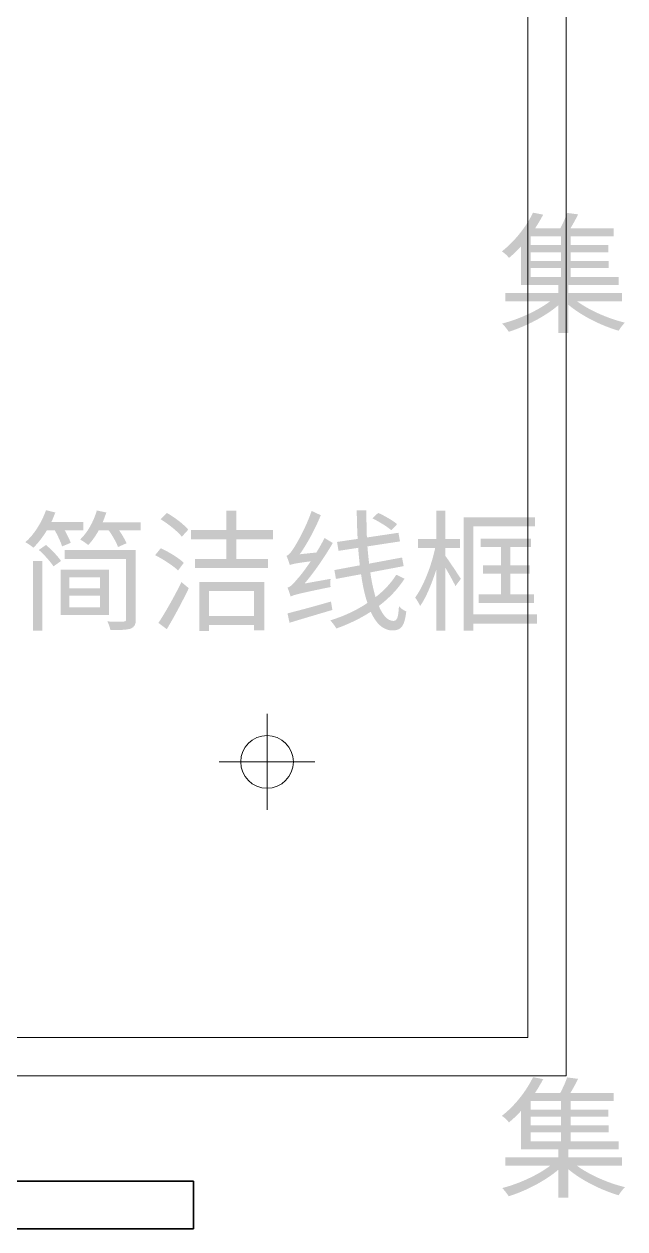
# Model space of a CAD drawing. Header units: millimetres. Extents: x -4600 to 229000, y -4300 to 19460.
# Drawn here: x 165863 to 167117, y 7830 to 10344 of the extents above; entities that cross this region are included whole.
import ezdxf

# ---------------------------------------------------------------- set-up
doc = ezdxf.new("R2010")
doc.units = ezdxf.units.MM
doc.header["$LTSCALE"] = 100
for name, color, linetype, lineweight in [('A-EX-WALL', 7, 'Continuous', 35), ('A-TEXT', 7, 'Continuous', 18), ('R2-CEILING', 4, 'Continuous', 18), ('R2-LIGHT', 2, 'Continuous', 18)]:
    doc.layers.add(name, color=color, linetype=linetype, lineweight=lineweight)

# ---------------------------------------------------------------- blocks, each defined once
blk = doc.blocks.new('SOURCE_PROPOSED')
at = {"layer": 'A-EX-WALL'}
for p, q in [((6216.1, 6129.4), (3836.4, 6129.4)), ((6216.1, 6030), (6216.1, 6129.4)), ((3836.4, 6030), (6216.1, 6030))]:
    blk.add_line(p, q, dxfattribs=at)
blk = doc.blocks.new('R2_CEILING')
at = {"layer": 'A-TEXT'}
h = blk.add_hatch(color=256, dxfattribs=at)
edge = h.paths.add_edge_path()
edge.add_spline(control_points=[(6924.8, 8150.4), (6912.8, 8125.3), (6890.4, 8093.7), (6859.9, 8069.7)], knot_values=[0, 0, 0, 0, 1, 1, 1, 1], degree=3, periodic=0)
edge.add_spline(control_points=[(6859.9, 8069.7), (6864.5, 8066.7), (6871.3, 8060.7), (6874.6, 8056)], knot_values=[0, 0, 0, 0, 1, 1, 1, 1], degree=3, periodic=0)
edge.add_spline(control_points=[(6874.6, 8056), (6883.9, 8063.7), (6892.4, 8071.9), (6900, 8080.3)], knot_values=[0, 0, 0, 0, 1, 1, 1, 1], degree=3, periodic=0)
edge.add_line((6900, 8080.3), (6900, 7999.8))
edge.add_line((6900, 7999.8), (6978, 7999.8))
edge.add_line((6978, 7999.8), (6978, 7982.9))
edge.add_line((6978, 7982.9), (6867.3, 7982.9))
edge.add_line((6867.3, 7982.9), (6867.3, 7965.7))
edge.add_line((6867.3, 7965.7), (6960.8, 7965.7))
edge.add_spline(control_points=[(6960.8, 7965.7), (6934.6, 7945.8), (6894.8, 7927.8), (6860.4, 7919.1)], knot_values=[0, 0, 0, 0, 1, 1, 1, 1], degree=3, periodic=0)
edge.add_spline(control_points=[(6860.4, 7919.1), (6865.1, 7914.7), (6870.8, 7907.1), (6874.1, 7901.9)], knot_values=[0, 0, 0, 0, 1, 1, 1, 1], degree=3, periodic=0)
edge.add_spline(control_points=[(6874.1, 7901.9), (6909, 7912.8), (6949.9, 7933.5), (6978, 7957.5)], knot_values=[0, 0, 0, 0, 1, 1, 1, 1], degree=3, periodic=0)
edge.add_line((6978, 7957.5), (6978, 7899.1))
edge.add_line((6978, 7899.1), (6998.5, 7899.1))
edge.add_line((6998.5, 7899.1), (6998.5, 7958.4))
edge.add_spline(control_points=[(6998.5, 7958.4), (7026.3, 7934.9), (7067.8, 7914.4), (7103.5, 7904.1)], knot_values=[0, 0, 0, 0, 1, 1, 1, 1], degree=3, periodic=0)
edge.add_spline(control_points=[(7103.5, 7904.1), (7106.5, 7909.2), (7112.3, 7916.6), (7116.6, 7921)], knot_values=[0, 0, 0, 0, 1, 1, 1, 1], degree=3, periodic=0)
edge.add_spline(control_points=[(7116.6, 7921), (7082.3, 7929.2), (7042.7, 7946.3), (7016.5, 7965.7)], knot_values=[0, 0, 0, 0, 1, 1, 1, 1], degree=3, periodic=0)
edge.add_line((7016.5, 7965.7), (7110.9, 7965.7))
edge.add_line((7110.9, 7965.7), (7110.9, 7982.9))
edge.add_line((7110.9, 7982.9), (6998.5, 7982.9))
edge.add_line((6998.5, 7982.9), (6998.5, 7999.8))
edge.add_line((6998.5, 7999.8), (7103.5, 7999.8))
edge.add_line((7103.5, 7999.8), (7103.5, 8016.2))
edge.add_line((7103.5, 8016.2), (7003.1, 8016.2))
edge.add_line((7003.1, 8016.2), (7003.1, 8035))
edge.add_line((7003.1, 8035), (7082.5, 8035))
edge.add_line((7082.5, 8035), (7082.5, 8049.8))
edge.add_line((7082.5, 8049.8), (7003.1, 8049.8))
edge.add_line((7003.1, 8049.8), (7003.1, 8068))
edge.add_line((7003.1, 8068), (7081.7, 8068))
edge.add_line((7081.7, 8068), (7081.7, 8082.8))
edge.add_line((7081.7, 8082.8), (7003.1, 8082.8))
edge.add_line((7003.1, 8082.8), (7003.1, 8100.8))
edge.add_line((7003.1, 8100.8), (7092.9, 8100.8))
edge.add_line((7092.9, 8100.8), (7092.9, 8117.7))
edge.add_line((7092.9, 8117.7), (7002.9, 8117.7))
edge.add_spline(control_points=[(7002.9, 8117.7), (7008.3, 8126.4), (7014, 8136.8), (7019, 8146.9)], knot_values=[0, 0, 0, 0, 1, 1, 1, 1], degree=3, periodic=0)
edge.add_line((7019, 8146.9), (6996, 8149.9))
edge.add_spline(control_points=[(6996, 8149.9), (6993, 8140.6), (6987.3, 8128.1), (6981.8, 8117.7)], knot_values=[0, 0, 0, 0, 1, 1, 1, 1], degree=3, periodic=0)
edge.add_line((6981.8, 8117.7), (6929.2, 8117.7))
edge.add_spline(control_points=[(6929.2, 8117.7), (6935.5, 8127.5), (6941.2, 8137.1), (6946.1, 8146.3)], knot_values=[0, 0, 0, 0, 1, 1, 1, 1], degree=3, periodic=0)
edge.add_line((6946.1, 8146.3), (6924.8, 8150.4))
h.paths.add_polyline_path([(6983.5, 8035), (6983.5, 8016.2), (6919.6, 8016.2), (6919.6, 8035), (6983.5, 8035)], flags=0)
h.paths.add_polyline_path([(6983.5, 8068), (6983.5, 8049.8), (6919.6, 8049.8), (6919.6, 8068), (6983.5, 8068)], flags=0)
h.paths.add_polyline_path([(6983.5, 8082.8), (6919.6, 8082.8), (6919.6, 8100.8), (6983.5, 8100.8), (6983.5, 8082.8)], flags=0)
h = blk.add_hatch(color=256, dxfattribs=at)
edge = h.paths.add_edge_path()
edge.add_spline(control_points=[(5908.3, 7529.7), (5899.3, 7503.8), (5883.5, 7478.9), (5865.2, 7462.8)], knot_values=[0, 0, 0, 0, 1, 1, 1, 1], degree=3, periodic=0)
edge.add_spline(control_points=[(5865.2, 7462.8), (5869.8, 7460.4), (5878, 7454.7), (5882.1, 7451.4)], knot_values=[0, 0, 0, 0, 1, 1, 1, 1], degree=3, periodic=0)
edge.add_spline(control_points=[(5882.1, 7451.4), (5891.9, 7461.2), (5901.7, 7473.8), (5910.2, 7487.7)], knot_values=[0, 0, 0, 0, 1, 1, 1, 1], degree=3, periodic=0)
edge.add_line((5910.2, 7487.7), (5926.6, 7487.7))
edge.add_spline(control_points=[(5926.6, 7487.7), (5932.9, 7476.5), (5939.1, 7463.1), (5941.9, 7454.1)], knot_values=[0, 0, 0, 0, 1, 1, 1, 1], degree=3, periodic=0)
edge.add_line((5941.9, 7454.1), (5959.9, 7461.5))
edge.add_spline(control_points=[(5959.9, 7461.5), (5957.4, 7468.6), (5952.5, 7478.4), (5947.3, 7487.7)], knot_values=[0, 0, 0, 0, 1, 1, 1, 1], degree=3, periodic=0)
edge.add_line((5947.3, 7487.7), (5986.3, 7487.7))
edge.add_line((5986.3, 7487.7), (5986.3, 7504.9))
edge.add_line((5986.3, 7504.9), (5919.5, 7504.9))
edge.add_spline(control_points=[(5919.5, 7504.9), (5922.5, 7511.4), (5925.2, 7518), (5927.7, 7524.8)], knot_values=[0, 0, 0, 0, 1, 1, 1, 1], degree=3, periodic=0)
edge.add_line((5927.7, 7524.8), (5908.3, 7529.7))
h = blk.add_hatch(color=256, dxfattribs=at)
edge = h.paths.add_edge_path()
edge.add_spline(control_points=[(6014.4, 7529.1), (6007.6, 7505.7), (5995.1, 7483.3), (5979.5, 7468.3)], knot_values=[0, 0, 0, 0, 1, 1, 1, 1], degree=3, periodic=0)
edge.add_spline(control_points=[(5979.5, 7468.3), (5984.7, 7465.8), (5992.9, 7460.1), (5996.4, 7456.8)], knot_values=[0, 0, 0, 0, 1, 1, 1, 1], degree=3, periodic=0)
edge.add_spline(control_points=[(5996.4, 7456.8), (6004.1, 7465), (6011.7, 7475.7), (6018.3, 7487.4)], knot_values=[0, 0, 0, 0, 1, 1, 1, 1], degree=3, periodic=0)
edge.add_line((6018.3, 7487.4), (6039.3, 7487.4))
edge.add_spline(control_points=[(6039.3, 7487.4), (6047.5, 7475.9), (6055.4, 7462), (6058.6, 7452.8)], knot_values=[0, 0, 0, 0, 1, 1, 1, 1], degree=3, periodic=0)
edge.add_line((6058.6, 7452.8), (6076.4, 7460.7))
edge.add_spline(control_points=[(6076.4, 7460.7), (6073.4, 7468), (6067.4, 7477.9), (6061.1, 7487.4)], knot_values=[0, 0, 0, 0, 1, 1, 1, 1], degree=3, periodic=0)
edge.add_line((6061.1, 7487.4), (6105.6, 7487.4))
edge.add_line((6105.6, 7487.4), (6105.6, 7504.6))
edge.add_line((6105.6, 7504.6), (6026.7, 7504.6))
edge.add_spline(control_points=[(6026.7, 7504.6), (6029.4, 7511.1), (6031.9, 7518), (6034.1, 7524.8)], knot_values=[0, 0, 0, 0, 1, 1, 1, 1], degree=3, periodic=0)
edge.add_line((6034.1, 7524.8), (6014.4, 7529.1))
h = blk.add_hatch(color=256, dxfattribs=at)
edge = h.paths.add_edge_path()
edge.add_spline(control_points=[(6147.3, 7510.9), (6163.7, 7500.8), (6183.1, 7485.5), (6191.8, 7474.3)], knot_values=[0, 0, 0, 0, 1, 1, 1, 1], degree=3, periodic=0)
edge.add_line((6191.8, 7474.3), (6205.2, 7489))
edge.add_spline(control_points=[(6205.2, 7489), (6196.2, 7500), (6176.8, 7514.7), (6160.4, 7524)], knot_values=[0, 0, 0, 0, 1, 1, 1, 1], degree=3, periodic=0)
edge.add_line((6160.4, 7524), (6147.3, 7510.9))
for points in [[(6284.6, 7528.9), (6284.6, 7488.5), (6210.9, 7488.5), (6210.9, 7469.1), (6284.6, 7469.1), (6284.6, 7427.9), (6219.1, 7427.9), (6219.1, 7408.8), (6371.6, 7408.8), (6371.6, 7427.9), (6305.6, 7427.9), (6305.6, 7469.1), (6382.2, 7469.1), (6382.2, 7488.5), (6305.6, 7488.5), (6305.6, 7528.9), (6284.6, 7528.9)], [(5881, 7423.6), (5881, 7278.4), (5900.9, 7278.4), (5900.9, 7423.6), (5881, 7423.6)]]:
    blk.add_hatch(color=256, dxfattribs=at).paths.add_polyline_path(points)
h = blk.add_hatch(color=256, dxfattribs=at)
edge = h.paths.add_edge_path()
edge.add_spline(control_points=[(6417.2, 7415.1), (6421, 7417), (6427.5, 7418.6), (6460.8, 7423)], knot_values=[0, 0, 0, 0, 1, 1, 1, 1], degree=3, periodic=0)
edge.add_spline(control_points=[(6460.8, 7423), (6448.8, 7405.3), (6438.2, 7391.6), (6433, 7386.2)], knot_values=[0, 0, 0, 0, 1, 1, 1, 1], degree=3, periodic=0)
edge.add_spline(control_points=[(6433, 7386.2), (6424.5, 7376.1), (6418.3, 7369.3), (6412.3, 7368.2)], knot_values=[0, 0, 0, 0, 1, 1, 1, 1], degree=3, periodic=0)
edge.add_spline(control_points=[(6412.3, 7368.2), (6414.7, 7363), (6417.7, 7353.4), (6418.8, 7349.3)], knot_values=[0, 0, 0, 0, 1, 1, 1, 1], degree=3, periodic=0)
edge.add_spline(control_points=[(6418.8, 7349.3), (6424.5, 7352.6), (6433.8, 7355.3), (6502.3, 7369.3)], knot_values=[0, 0, 0, 0, 1, 1, 1, 1], degree=3, periodic=0)
edge.add_spline(control_points=[(6502.3, 7369.3), (6501.7, 7373.4), (6501.7, 7381), (6502.3, 7386.4)], knot_values=[0, 0, 0, 0, 1, 1, 1, 1], degree=3, periodic=0)
edge.add_line((6502.3, 7386.4), (6448, 7376.6))
edge.add_spline(control_points=[(6448, 7376.6), (6468.7, 7401.2), (6489.5, 7431.2), (6506.9, 7461.2)], knot_values=[0, 0, 0, 0, 1, 1, 1, 1], degree=3, periodic=0)
edge.add_line((6506.9, 7461.2), (6489.7, 7471.6))
edge.add_spline(control_points=[(6489.7, 7471.6), (6484.6, 7461.5), (6478.6, 7451.1), (6472.6, 7441.3)], knot_values=[0, 0, 0, 0, 1, 1, 1, 1], degree=3, periodic=0)
edge.add_line((6472.6, 7441.3), (6437.9, 7437.7))
edge.add_spline(control_points=[(6437.9, 7437.7), (6454.3, 7460.9), (6470.1, 7490.4), (6481.8, 7519.1)], knot_values=[0, 0, 0, 0, 1, 1, 1, 1], degree=3, periodic=0)
edge.add_line((6481.8, 7519.1), (6462.7, 7528.1))
edge.add_spline(control_points=[(6462.7, 7528.1), (6451.8, 7495.3), (6431.9, 7460.4), (6425.9, 7451.4), (6419.9, 7442.1), (6415.3, 7435.8), (6410.3, 7434.5)], knot_values=[0, 0, 0, 0, 1, 1, 1, 2, 2, 2, 2], degree=3, periodic=0)
edge.add_spline(control_points=[(6410.3, 7434.5), (6412.8, 7429), (6416.1, 7419.2), (6417.2, 7415.1)], knot_values=[0, 0, 0, 0, 1, 1, 1, 1], degree=3, periodic=0)
h = blk.add_hatch(color=256, dxfattribs=at)
edge = h.paths.add_edge_path()
edge.add_spline(control_points=[(6639.5, 7394.9), (6628.6, 7377.7), (6613.9, 7361.9), (6596.2, 7348.2)], knot_values=[0, 0, 0, 0, 1, 1, 1, 1], degree=3, periodic=0)
edge.add_spline(control_points=[(6596.2, 7348.2), (6591.8, 7362.7), (6588, 7380.2), (6585.2, 7399.8)], knot_values=[0, 0, 0, 0, 1, 1, 1, 1], degree=3, periodic=0)
edge.add_line((6585.2, 7399.8), (6654.8, 7412.9))
edge.add_line((6654.8, 7412.9), (6651.5, 7430.9))
edge.add_line((6651.5, 7430.9), (6582.8, 7418.1))
edge.add_spline(control_points=[(6582.8, 7418.1), (6581.4, 7429.6), (6580.1, 7441.6), (6579.2, 7454.1)], knot_values=[0, 0, 0, 0, 1, 1, 1, 1], degree=3, periodic=0)
edge.add_line((6579.2, 7454.1), (6647.2, 7464.5))
edge.add_line((6647.2, 7464.5), (6643.9, 7482.5))
edge.add_line((6643.9, 7482.5), (6578.1, 7472.7))
edge.add_spline(control_points=[(6578.1, 7472.7), (6577.3, 7491), (6577.1, 7509.8), (6577.1, 7529.4)], knot_values=[0, 0, 0, 0, 1, 1, 1, 1], degree=3, periodic=0)
edge.add_line((6577.1, 7529.4), (6556.9, 7529.4))
edge.add_spline(control_points=[(6556.9, 7529.4), (6557.1, 7509), (6557.7, 7489), (6558.8, 7469.7)], knot_values=[0, 0, 0, 0, 1, 1, 1, 1], degree=3, periodic=0)
edge.add_line((6558.8, 7469.7), (6515.7, 7463.4))
edge.add_line((6515.7, 7463.4), (6518.9, 7444.8))
edge.add_line((6518.9, 7444.8), (6559.9, 7451.1))
edge.add_spline(control_points=[(6559.9, 7451.1), (6560.7, 7438.6), (6562, 7426.3), (6563.4, 7414.6)], knot_values=[0, 0, 0, 0, 1, 1, 1, 1], degree=3, periodic=0)
edge.add_line((6563.4, 7414.6), (6510.2, 7404.7))
edge.add_line((6510.2, 7404.7), (6513.5, 7386.2))
edge.add_line((6513.5, 7386.2), (6565.9, 7396))
edge.add_spline(control_points=[(6565.9, 7396), (6569.1, 7373.4), (6573.5, 7352.9), (6579.2, 7336)], knot_values=[0, 0, 0, 0, 1, 1, 1, 1], degree=3, periodic=0)
edge.add_spline(control_points=[(6579.2, 7336), (6556, 7320.4), (6529.3, 7308.1), (6501.5, 7299.7)], knot_values=[0, 0, 0, 0, 1, 1, 1, 1], degree=3, periodic=0)
edge.add_spline(control_points=[(6501.5, 7299.7), (6506.4, 7295), (6511.6, 7287.7), (6514.3, 7282.8)], knot_values=[0, 0, 0, 0, 1, 1, 1, 1], degree=3, periodic=0)
edge.add_spline(control_points=[(6514.3, 7282.8), (6539.9, 7291.8), (6564.2, 7303.5), (6586.1, 7317.7)], knot_values=[0, 0, 0, 0, 1, 1, 1, 1], degree=3, periodic=0)
edge.add_spline(control_points=[(6586.1, 7317.7), (6597.2, 7293.1), (6612, 7278.7), (6631.4, 7278.7), (6650.2, 7278.7), (6656.5, 7287.7), (6660.3, 7318.2)], knot_values=[0, 0, 0, 0, 1, 1, 1, 2, 2, 2, 2], degree=3, periodic=0)
edge.add_spline(control_points=[(6660.3, 7318.2), (6655.6, 7320.1), (6649.1, 7324.5), (6645, 7329.1)], knot_values=[0, 0, 0, 0, 1, 1, 1, 1], degree=3, periodic=0)
edge.add_spline(control_points=[(6645, 7329.1), (6643.6, 7304.9), (6640.9, 7298.6), (6633.5, 7298.6), (6621.5, 7298.6), (6611.4, 7309.8), (6603, 7329.7)], knot_values=[0, 0, 0, 0, 1, 1, 1, 2, 2, 2, 2], degree=3, periodic=0)
edge.add_spline(control_points=[(6603, 7329.7), (6624.5, 7346.1), (6643.1, 7365.4), (6656.7, 7386.7)], knot_values=[0, 0, 0, 0, 1, 1, 1, 1], degree=3, periodic=0)
edge.add_line((6656.7, 7386.7), (6639.5, 7394.9))
edge = h.paths.add_edge_path(flags=0)
edge.add_spline(control_points=[(6589.6, 7512.5), (6603.2, 7506), (6620.4, 7495.3), (6629.2, 7487.7)], knot_values=[0, 0, 0, 0, 1, 1, 1, 1], degree=3, periodic=0)
edge.add_line((6629.2, 7487.7), (6641.2, 7500.5))
edge.add_spline(control_points=[(6641.2, 7500.5), (6632.4, 7507.9), (6615, 7518), (6601.6, 7524)], knot_values=[0, 0, 0, 0, 1, 1, 1, 1], degree=3, periodic=0)
edge.add_line((6601.6, 7524), (6589.6, 7512.5))
h = blk.add_hatch(color=256, dxfattribs=at)
edge = h.paths.add_edge_path()
edge.add_line((6722.8, 7528.9), (6722.8, 7469.7))
edge.add_line((6722.8, 7469.7), (6684.6, 7469.7))
edge.add_line((6684.6, 7469.7), (6684.6, 7450.6))
edge.add_line((6684.6, 7450.6), (6720.6, 7450.6))
edge.add_spline(control_points=[(6720.6, 7450.6), (6712.7, 7413.5), (6696, 7370.4), (6678.8, 7347.4)], knot_values=[0, 0, 0, 0, 1, 1, 1, 1], degree=3, periodic=0)
edge.add_spline(control_points=[(6678.8, 7347.4), (6682.1, 7342.8), (6687, 7335.2), (6689.2, 7329.7)], knot_values=[0, 0, 0, 0, 1, 1, 1, 1], degree=3, periodic=0)
edge.add_spline(control_points=[(6689.2, 7329.7), (6701.7, 7347.4), (6713.5, 7376.1), (6722.8, 7405.5)], knot_values=[0, 0, 0, 0, 1, 1, 1, 1], degree=3, periodic=0)
edge.add_line((6722.8, 7405.5), (6722.8, 7278.1))
edge.add_line((6722.8, 7278.1), (6741.6, 7278.1))
edge.add_line((6741.6, 7278.1), (6741.6, 7410.2))
edge.add_spline(control_points=[(6741.6, 7410.2), (6749.5, 7396.5), (6759, 7379.9), (6762.9, 7371.2)], knot_values=[0, 0, 0, 0, 1, 1, 1, 1], degree=3, periodic=0)
edge.add_line((6762.9, 7371.2), (6774.3, 7386.4))
edge.add_spline(control_points=[(6774.3, 7386.4), (6769.4, 7393.8), (6749, 7424.9), (6741.6, 7434.7)], knot_values=[0, 0, 0, 0, 1, 1, 1, 1], degree=3, periodic=0)
edge.add_line((6741.6, 7434.7), (6741.6, 7450.6))
edge.add_line((6741.6, 7450.6), (6772.1, 7450.6))
edge.add_line((6772.1, 7450.6), (6772.1, 7469.7))
edge.add_line((6772.1, 7469.7), (6741.6, 7469.7))
edge.add_line((6741.6, 7469.7), (6741.6, 7528.9))
edge.add_line((6741.6, 7528.9), (6722.8, 7528.9))
h = blk.add_hatch(color=256, dxfattribs=at)
h.paths.add_polyline_path([(6780.3, 7514.7), (6780.3, 7277.9), (6800, 7277.9), (6800, 7293.1), (6933.1, 7293.1), (6933.1, 7312.5), (6800, 7312.5), (6800, 7495.9), (6929.3, 7495.9), (6929.3, 7514.7), (6780.3, 7514.7)])
h.paths.add_polyline_path([(6811.4, 7354.3), (6811.4, 7336.2), (6926.6, 7336.2), (6926.6, 7354.3), (6877.5, 7354.3), (6877.5, 7397.1), (6917.6, 7397.1), (6917.6, 7414.6), (6877.5, 7414.6), (6877.5, 7452.5), (6920.6, 7452.5), (6920.6, 7470.5), (6815.8, 7470.5), (6815.8, 7452.5), (6858.1, 7452.5), (6858.1, 7414.6), (6820.2, 7414.6), (6820.2, 7397.1), (6858.1, 7397.1), (6858.1, 7354.3), (6811.4, 7354.3)], flags=0)
h = blk.add_hatch(color=256, dxfattribs=at)
edge = h.paths.add_edge_path()
edge.add_spline(control_points=[(5893.3, 7446.7), (5904.7, 7436.7), (5917.8, 7421.9), (5923.8, 7412.4)], knot_values=[0, 0, 0, 0, 1, 1, 1, 1], degree=3, periodic=0)
edge.add_line((5923.8, 7412.4), (5939.7, 7423.6))
edge.add_spline(control_points=[(5939.7, 7423.6), (5933.4, 7433.1), (5920, 7447), (5908.3, 7457.1)], knot_values=[0, 0, 0, 0, 1, 1, 1, 1], degree=3, periodic=0)
edge.add_line((5908.3, 7457.1), (5893.3, 7446.7))
h = blk.add_hatch(color=256, dxfattribs=at)
edge = h.paths.add_edge_path()
edge.add_line((5947.3, 7446.5), (5947.3, 7427.9))
edge.add_line((5947.3, 7427.9), (6075.6, 7427.9))
edge.add_line((6075.6, 7427.9), (6075.6, 7302.7))
edge.add_spline(control_points=[(6075.6, 7302.7), (6075.6, 7298.6), (6074.5, 7297.5), (6070.1, 7297.2), (6066, 7297), (6051.5, 7297), (6036.3, 7297.5)], knot_values=[0, 0, 0, 0, 1, 1, 1, 2, 2, 2, 2], degree=3, periodic=0)
edge.add_spline(control_points=[(6036.3, 7297.5), (6039, 7292.6), (6041.7, 7284.7), (6042.8, 7279.5)], knot_values=[0, 0, 0, 0, 1, 1, 1, 1], degree=3, periodic=0)
edge.add_spline(control_points=[(6042.8, 7279.5), (6063.3, 7279.5), (6076.6, 7279.8), (6085.1, 7282.5)], knot_values=[0, 0, 0, 0, 1, 1, 1, 1], degree=3, periodic=0)
edge.add_spline(control_points=[(6085.1, 7282.5), (6093.3, 7285.8), (6095.7, 7291), (6095.7, 7302.4)], knot_values=[0, 0, 0, 0, 1, 1, 1, 1], degree=3, periodic=0)
edge.add_line((6095.7, 7302.4), (6095.7, 7446.5))
edge.add_line((6095.7, 7446.5), (5947.3, 7446.5))
h.paths.add_polyline_path([(5939.1, 7405.3), (5939.1, 7310.9), (6039.5, 7310.9), (6039.5, 7405.3), (5939.1, 7405.3)], flags=0)
h.paths.add_polyline_path([(6021, 7351.3), (6021, 7326.7), (5956.9, 7326.7), (5956.9, 7351.3), (6021, 7351.3)], flags=0)
h.paths.add_polyline_path([(5956.9, 7389.4), (6021, 7389.4), (6021, 7366.5), (5956.9, 7366.5), (5956.9, 7389.4)], flags=0)
h = blk.add_hatch(color=256, dxfattribs=at)
edge = h.paths.add_edge_path()
edge.add_spline(control_points=[(6136.1, 7435.8), (6153.3, 7427.1), (6173.8, 7413.5), (6183.9, 7403.9)], knot_values=[0, 0, 0, 0, 1, 1, 1, 1], degree=3, periodic=0)
edge.add_line((6183.9, 7403.9), (6195.9, 7419.7))
edge.add_spline(control_points=[(6195.9, 7419.7), (6185.8, 7429.8), (6164.8, 7442.4), (6147.9, 7450.3)], knot_values=[0, 0, 0, 0, 1, 1, 1, 1], degree=3, periodic=0)
edge.add_line((6147.9, 7450.3), (6136.1, 7435.8))
h = blk.add_hatch(color=256, dxfattribs=at)
edge = h.paths.add_edge_path()
edge.add_line((6142.9, 7294.5), (6160.4, 7281.4))
edge.add_spline(control_points=[(6160.4, 7281.4), (6175.4, 7306.2), (6192.9, 7339), (6206.3, 7366.8)], knot_values=[0, 0, 0, 0, 1, 1, 1, 1], degree=3, periodic=0)
edge.add_line((6206.3, 7366.8), (6191, 7379.6))
edge.add_spline(control_points=[(6191, 7379.6), (6176.2, 7349.6), (6156.6, 7314.7), (6142.9, 7294.5)], knot_values=[0, 0, 0, 0, 1, 1, 1, 1], degree=3, periodic=0)
h = blk.add_hatch(color=256, dxfattribs=at)
h.paths.add_polyline_path([(6228.1, 7379.6), (6228.1, 7277.6), (6248.5, 7277.6), (6248.5, 7290.1), (6342.4, 7290.1), (6342.4, 7278.7), (6363.7, 7278.7), (6363.7, 7379.6), (6228.1, 7379.6)])
h.paths.add_polyline_path([(6248.5, 7308.7), (6248.5, 7361.1), (6342.4, 7361.1), (6342.4, 7308.7), (6248.5, 7308.7)], flags=0)
h = blk.add_hatch(color=256, dxfattribs=at)
edge = h.paths.add_edge_path()
edge.add_line((6412.3, 7314.4), (6416.6, 7294.8))
edge.add_spline(control_points=[(6416.6, 7294.8), (6441.7, 7302.4), (6474.5, 7312.2), (6506.1, 7321.5)], knot_values=[0, 0, 0, 0, 1, 1, 1, 1], degree=3, periodic=0)
edge.add_line((6506.1, 7321.5), (6503.1, 7339))
edge.add_spline(control_points=[(6503.1, 7339), (6469.6, 7329.4), (6434.9, 7319.9), (6412.3, 7314.4)], knot_values=[0, 0, 0, 0, 1, 1, 1, 1], degree=3, periodic=0)
h = blk.add_hatch(color=256, dxfattribs=at)
edge = h.paths.add_edge_path()
edge.add_spline(control_points=[(6924.8, 6346.6), (6912.8, 6321.5), (6890.4, 6289.9), (6859.9, 6265.9)], knot_values=[0, 0, 0, 0, 1, 1, 1, 1], degree=3, periodic=0)
edge.add_spline(control_points=[(6859.9, 6265.9), (6864.5, 6262.9), (6871.3, 6256.9), (6874.6, 6252.2)], knot_values=[0, 0, 0, 0, 1, 1, 1, 1], degree=3, periodic=0)
edge.add_spline(control_points=[(6874.6, 6252.2), (6883.9, 6259.9), (6892.4, 6268), (6900, 6276.5)], knot_values=[0, 0, 0, 0, 1, 1, 1, 1], degree=3, periodic=0)
edge.add_line((6900, 6276.5), (6900, 6196))
edge.add_line((6900, 6196), (6978, 6196))
edge.add_line((6978, 6196), (6978, 6179.1))
edge.add_line((6978, 6179.1), (6867.3, 6179.1))
edge.add_line((6867.3, 6179.1), (6867.3, 6161.9))
edge.add_line((6867.3, 6161.9), (6960.8, 6161.9))
edge.add_spline(control_points=[(6960.8, 6161.9), (6934.6, 6142), (6894.8, 6124), (6860.4, 6115.2)], knot_values=[0, 0, 0, 0, 1, 1, 1, 1], degree=3, periodic=0)
edge.add_spline(control_points=[(6860.4, 6115.2), (6865.1, 6110.9), (6870.8, 6103.2), (6874.1, 6098.1)], knot_values=[0, 0, 0, 0, 1, 1, 1, 1], degree=3, periodic=0)
edge.add_spline(control_points=[(6874.1, 6098.1), (6909, 6109), (6949.9, 6129.7), (6978, 6153.7)], knot_values=[0, 0, 0, 0, 1, 1, 1, 1], degree=3, periodic=0)
edge.add_line((6978, 6153.7), (6978, 6095.3))
edge.add_line((6978, 6095.3), (6998.5, 6095.3))
edge.add_line((6998.5, 6095.3), (6998.5, 6154.5))
edge.add_spline(control_points=[(6998.5, 6154.5), (7026.3, 6131.1), (7067.8, 6110.6), (7103.5, 6100.2)], knot_values=[0, 0, 0, 0, 1, 1, 1, 1], degree=3, periodic=0)
edge.add_spline(control_points=[(7103.5, 6100.2), (7106.5, 6105.4), (7112.3, 6112.8), (7116.6, 6117.2)], knot_values=[0, 0, 0, 0, 1, 1, 1, 1], degree=3, periodic=0)
edge.add_spline(control_points=[(7116.6, 6117.2), (7082.3, 6125.3), (7042.7, 6142.5), (7016.5, 6161.9)], knot_values=[0, 0, 0, 0, 1, 1, 1, 1], degree=3, periodic=0)
edge.add_line((7016.5, 6161.9), (7110.9, 6161.9))
edge.add_line((7110.9, 6161.9), (7110.9, 6179.1))
edge.add_line((7110.9, 6179.1), (6998.5, 6179.1))
edge.add_line((6998.5, 6179.1), (6998.5, 6196))
edge.add_line((6998.5, 6196), (7103.5, 6196))
edge.add_line((7103.5, 6196), (7103.5, 6212.4))
edge.add_line((7103.5, 6212.4), (7003.1, 6212.4))
edge.add_line((7003.1, 6212.4), (7003.1, 6231.2))
edge.add_line((7003.1, 6231.2), (7082.5, 6231.2))
edge.add_line((7082.5, 6231.2), (7082.5, 6245.9))
edge.add_line((7082.5, 6245.9), (7003.1, 6245.9))
edge.add_line((7003.1, 6245.9), (7003.1, 6264.2))
edge.add_line((7003.1, 6264.2), (7081.7, 6264.2))
edge.add_line((7081.7, 6264.2), (7081.7, 6279))
edge.add_line((7081.7, 6279), (7003.1, 6279))
edge.add_line((7003.1, 6279), (7003.1, 6297))
edge.add_line((7003.1, 6297), (7092.9, 6297))
edge.add_line((7092.9, 6297), (7092.9, 6313.9))
edge.add_line((7092.9, 6313.9), (7002.9, 6313.9))
edge.add_spline(control_points=[(7002.9, 6313.9), (7008.3, 6322.6), (7014, 6333), (7019, 6343.1)], knot_values=[0, 0, 0, 0, 1, 1, 1, 1], degree=3, periodic=0)
edge.add_line((7019, 6343.1), (6996, 6346.1))
edge.add_spline(control_points=[(6996, 6346.1), (6993, 6336.8), (6987.3, 6324.2), (6981.8, 6313.9)], knot_values=[0, 0, 0, 0, 1, 1, 1, 1], degree=3, periodic=0)
edge.add_line((6981.8, 6313.9), (6929.2, 6313.9))
edge.add_spline(control_points=[(6929.2, 6313.9), (6935.5, 6323.7), (6941.2, 6333.3), (6946.1, 6342.5)], knot_values=[0, 0, 0, 0, 1, 1, 1, 1], degree=3, periodic=0)
edge.add_line((6946.1, 6342.5), (6924.8, 6346.6))
h.paths.add_polyline_path([(6983.5, 6231.2), (6983.5, 6212.4), (6919.6, 6212.4), (6919.6, 6231.2), (6983.5, 6231.2)], flags=0)
h.paths.add_polyline_path([(6983.5, 6264.2), (6983.5, 6245.9), (6919.6, 6245.9), (6919.6, 6264.2), (6983.5, 6264.2)], flags=0)
h.paths.add_polyline_path([(6983.5, 6279), (6919.6, 6279), (6919.6, 6297), (6983.5, 6297), (6983.5, 6279)], flags=0)
at = {"layer": 'R2-CEILING'}
for points in [[(4056.4, 6349.4), (6994, 6349.4), (6994, 9410), (4056.4, 9410)], [(4136.4, 6429.4), (6914, 6429.4), (6914, 9330), (4136.4, 9330)]]:
    blk.add_lwpolyline(points, close=True, dxfattribs=at)
at = {"layer": 'R2-LIGHT'}
for p, q in [((6369.6, 6904.5), (6369.6, 7104.5)), ((6269.6, 7004.5), (6469.6, 7004.5))]:
    blk.add_line(p, q, dxfattribs=at)
blk.add_circle((6369.6, 7004.5), 55, dxfattribs=at)
blk = doc.blocks.new('A05_SHEET')
for name in ['SOURCE_PROPOSED', 'R2_CEILING']:
    blk.add_blockref(name, (0, 1800))

msp = doc.modelspace()

# ---------------------------------------------------------------- block references
msp.add_blockref('A05_SHEET', (160000, 0))

doc.saveas('drawing.dxf')
